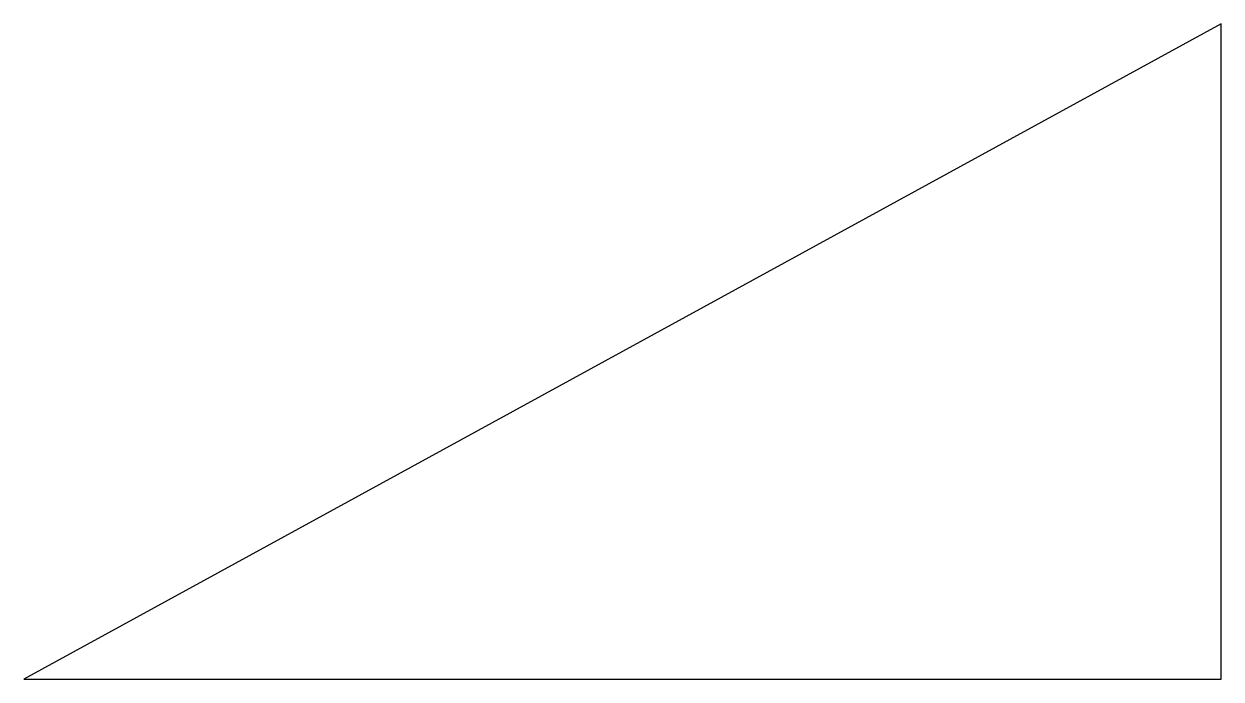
# Model space of a CAD drawing. Header units: millimetres. Extents: x 0 to 225, y 0 to 123.
import ezdxf

# ---------------------------------------------------------------- set-up
doc = ezdxf.new("R2010")
doc.units = ezdxf.units.MM
doc.layers.get('0').update_dxf_attribs({"linetype": 'CONTINUOUS'})

msp = doc.modelspace()

# ---------------------------------------------------------------- linework, layer by layer
msp.add_lwpolyline([(0, 0), (225, 0), (225, 123), (0, 0)])

doc.saveas('drawing.dxf')
